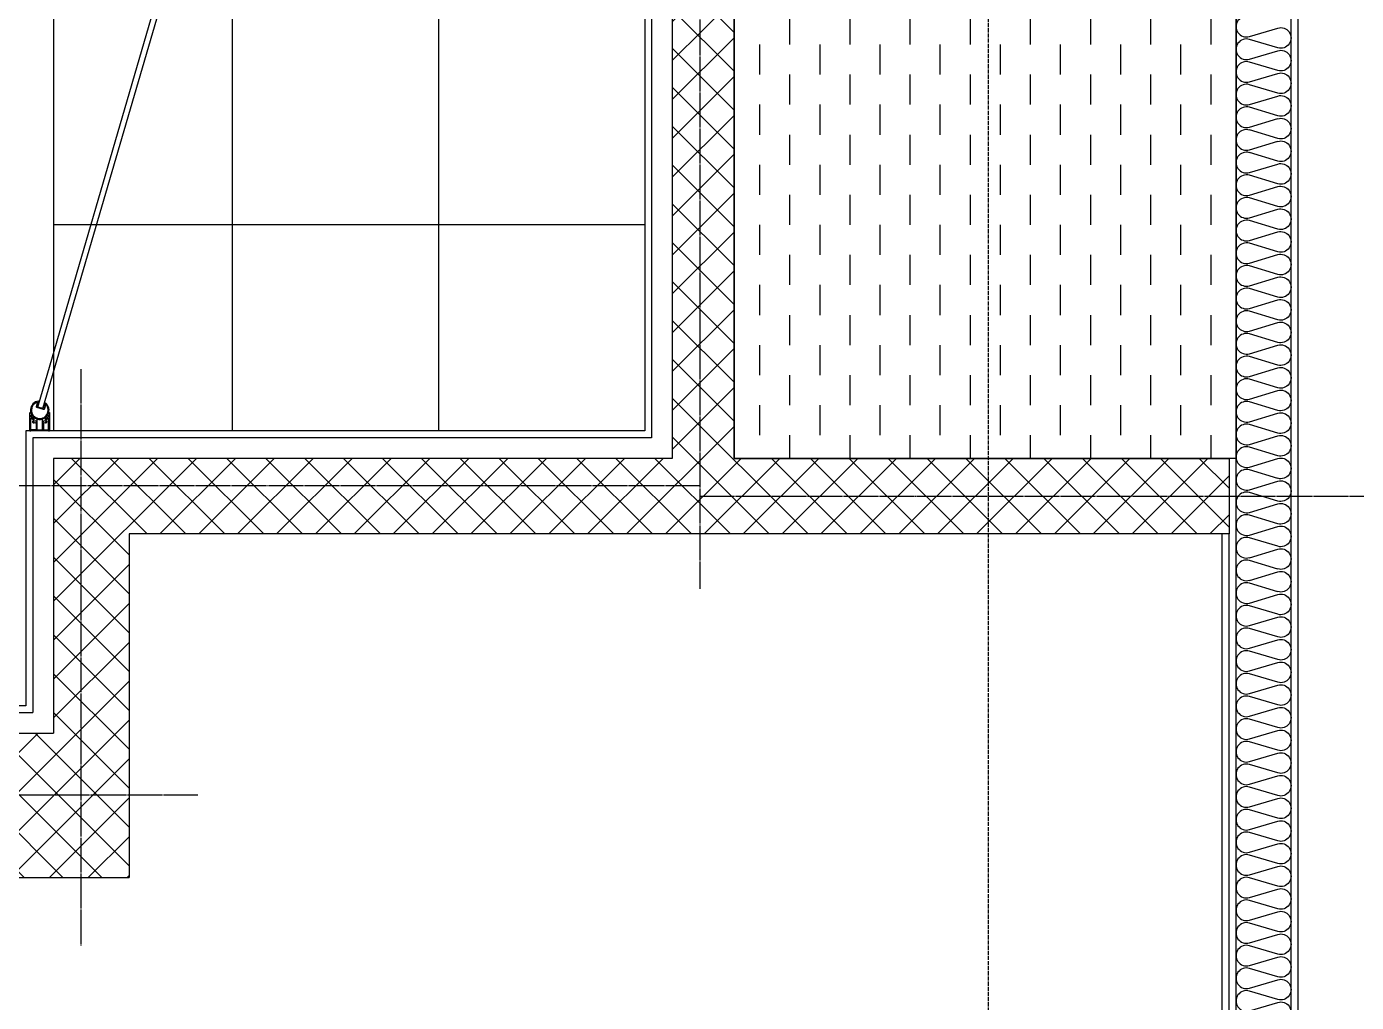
# Model space of a CAD drawing. Header units: millimetres. Extents: x 18456 to 179493, y -203649 to 469211.
# Drawn here: x 107890 to 109825, y 126317 to 127737 of the extents above; entities that cross this region are included whole.
import ezdxf

# ---------------------------------------------------------------- set-up
doc = ezdxf.new("R2010")
doc.units = ezdxf.units.MM
doc.linetypes.add('X-평면도(기본형)$0$CEN', pattern=[52.5, 50, -1, 0.5, -1])
doc.linetypes.add('X-평면도(기본형)$0$HID2', pattern=[7.5, 6, -1.5])
for name, color, linetype, true_color in [('X-평면도(기본형)$0$40HAT', 9, 'Continuous', 0x808080), ('X-평면도(기본형)$0$4GYP', 4, 'Continuous', 0x00ffff), ('X-평면도(기본형)$0$CEN', 1, 'X-평면도(기본형)$0$CEN', 0xff0000), ('X-평면도(기본형)$0$FIN', 9, 'Continuous', 0x808080), ('X-평면도(기본형)$0$FUR', 6, 'Continuous', 0xff00ff), ('X-평면도(기본형)$0$INS', 9, 'Continuous', 0x808080), ('X-평면도(기본형)$0$INSUL', 9, 'Continuous', 0x808080), ('X-평면도(기본형)$0$MC', 7, 'Continuous', 0x7f7fff), ('X-평면도(기본형)$0$TIL', 5, 'Continuous', 0x0000ff), ('X-평면도(기본형)$0$UIS', 7, 'X-평면도(기본형)$0$HID2', 0x000000), ('X-평면도(기본형)$0$W1', 2, 'Continuous', 0xffff00), ('X-평면도(기본형)$0$W2', 3, 'Continuous', 0x00ff00), ('X-평면도(기본형)$0$설비OPEN', 9, 'Continuous', 0x808080)]:
    doc.layers.add(name, color=color, linetype=linetype, true_color=true_color)

# ---------------------------------------------------------------- blocks, each defined once
blk = doc.blocks.new('X-평면도(기본형)$0$A$C019C01BD')
at = {"layer": 'X-평면도(기본형)$0$FUR', "color": 4, "ltscale": 3, "true_color": 0x00ffff}
blk.add_line((483.1, 1200.3), (483.1, 0.3), dxfattribs=at)
at = {"layer": 'X-평면도(기본형)$0$FUR', "color": 8, "true_color": 0x808080}
for p, q in [((498.4, 32.7), (332.9, 600.2)), ((506.1, 34.8), (340.6, 602.3)), ((495, 41.2), (495, 41.2)), ((495.6, 41), (496.4, 39.6)), ((496.4, 39.6), (496.1, 39.5)), ((496.1, 39.5), (496.6, 37.6)), ((504.3, 41.8), (504.4, 43.3)), ((504.7, 41.8), (504.3, 41.8)), ((505.2, 39.9), (504.7, 41.8)), ((504.8, 43.8), (504.8, 43.8)), ((505.4, 37.9), (505.2, 39.9)), ((508, 35.3), (506.3, 41.7)), ((488.9, 26.6), (488.9, 0)), ((489.7, 27.1), (489.4, 27.1)), ((489.7, 22.1), (490.7, 23)), ((494.7, 38.6), (496.4, 32.2)), ((496.6, 37.6), (497.4, 35.8)), ((497.4, 35.8), (496.9, 35.6)), ((496.9, 35.6), (497.6, 33)), ((497.5, 31.6), (507.4, 34.2)), ((498.2, 32.7), (506.3, 34.8)), ((498.4, 32.7), (506.1, 34.8)), ((506, 38), (505.4, 37.9)), ((506.6, 35.5), (506, 38)), ((515.6, 23), (516.5, 22.1)), ((516.8, 27.1), (516.6, 27.1)), ((517.3, 0), (517.3, 26.6)), ((490.2, 18.6), (490.8, 18.6)), ((490.2, 1.6), (490.2, 18.6)), ((497.7, 1.6), (490.2, 1.6)), ((490.2, 0), (490.2, 0.3)), ((490.2, 0.3), (516, 0.3)), ((495.7, 17.9), (494.8, 17)), ((497.7, 11.3), (497.7, 1.6)), ((499, 1.6), (499, 17.5)), ((507.2, 1.6), (499, 1.6)), ((507.2, 17.5), (507.2, 1.6)), ((508.5, 11.3), (508.5, 1.6)), ((508.5, 1.6), (516, 1.6)), ((511.4, 17), (510.5, 17.9)), ((516, 18.6), (515.4, 18.6)), ((516, 1.6), (516, 18.6)), ((516, 0.3), (516, 0)), ((488.9, 0), (490.2, 0)), ((516, 0), (517.3, 0))]:
    blk.add_line(p, q, dxfattribs=at)
at = {"layer": 'X-평면도(기본형)$0$FUR', "color": 8, "true_color": 0x808080, "extrusion": (0, 0, -1)}
for centre, radius, start, end in [((-503.1, 30.4), 13.5, 97.1916, 52.8084), ((-503.1, 30.4), 12.2, 107.0509, 42.9491), ((-494.4, 38.5), 0.3, 42.9491, 165), ((-495.2, 40.7), 0.5, 75, 148.1694), ((-504.9, 43.3), 0.5, 1.8306, 75), ((-506.6, 41.8), 0.3, 345, 107.0509)]:
    blk.add_arc(centre, radius, start, end, dxfattribs=at)
at = {"layer": 'X-평면도(기본형)$0$FUR', "color": 8, "true_color": 0x808080}
for centre, radius, start, end in [((489.4, 26.6), 0.5, 90, 180), ((489.7, 26.6), 0.5, 15.7918, 90), ((503.1, 30.4), 15.7, 211.7785, 238.2215), ((503.1, 30.4), 13.5, 195.7918, 215.5028), ((503.1, 30.4), 14.5, 210.6245, 215.5028), ((491.7, 22.3), 0.5, 215.5028, 35.5028), ((495, 19), 0.5, 54.4972, 234.4972), ((503.1, 30.4), 13.5, 234.4972, 252.3198), ((497.3, 32.4), 0.9, 195, 285), ((498, 33.1), 0.5, 195, 285), ((506.2, 35.3), 0.5, 285, 15), ((503.1, 30.4), 13.5, 287.6802, 305.5028), ((507.2, 35.1), 0.9, 285, 15), ((511.3, 19), 0.5, 305.5028, 125.5028), ((503.1, 30.4), 15.7, 301.7785, 328.2215), ((514.5, 22.3), 0.5, 144.4972, 324.4972), ((503.1, 30.4), 13.5, 324.4972, 344.2082), ((503.1, 30.4), 14.5, 324.4972, 329.3755), ((516.6, 26.6), 0.5, 90, 164.2082), ((516.8, 26.6), 0.5, 0, 90), ((503.1, 30.4), 17, 223.874, 236.1081), ((496, 13.6), 3, 139.9906, 223.9429), ((493.3, 15.8), 0.5, 319.9906, 56.1081), ((494.3, 12), 0.65, 223.9429, 43.9429), ((496, 13.6), 1.7, 316.0571, 223.9429), ((503.1, 30.4), 14.5, 234.4972, 239.3755), ((497.7, 12), 0.65, 136.0571, 270.6985), ((510.2, 13.6), 1.7, 316.0571, 223.9429), ((508.5, 12), 0.65, 269.3015, 43.9429), ((503.1, 30.4), 14.5, 300.6245, 305.5028), ((511.9, 12), 0.65, 136.0571, 316.0571), ((512.9, 15.8), 0.5, 123.8919, 220.0094), ((510.2, 13.6), 3, 316.0571, 40.0094), ((503.1, 30.4), 17, 303.8919, 316.126)]:
    blk.add_arc(centre, radius, start, end, dxfattribs=at)
blk = doc.blocks.new('X-평면도(기본형)$0$BA23502100')
at = {"layer": 'X-평면도(기본형)$0$MC'}
blk.add_lwpolyline([(500, 2350), (1700, 2350), (1700, 1450), (2100, 1450), (2100, 0), (0, 0), (0, 1450), (500, 1450)], close=True, dxfattribs=at)
at = {"layer": 'X-평면도(기본형)$0$TIL'}
for p, q in [((1400, 2350), (1400, 1490)), ((600, 2050), (1700, 2050)), ((600, 1750), (1700, 1750))]:
    blk.add_line(p, q, dxfattribs=at)
at = {"layer": 'X-평면도(기본형)$0$FUR', "linetype": 'ByBlock', "xscale": -1, "rotation": 90.00000000000001}
blk.add_blockref('X-평면도(기본형)$0$A$C019C01BD', (1700.3, 1973.1), dxfattribs=at)
blk = doc.blocks.new('U50 (X-평면도(기본형)$0$ins-l)')
at = {"layer": 'X-평면도(기본형)$0$INSUL', "color": 8, "true_color": 0x808080}
for p, q in [((1582.6, 75.8), (1567.1, 24.2)), ((1603.2, 24.2), (1587.8, 75.8)), ((1623.8, 75.8), (1608.4, 24.2)), ((1644.4, 24.2), (1629, 75.8)), ((1665, 75.8), (1649.6, 24.2)), ((1685.6, 24.2), (1670.2, 75.8)), ((1706.3, 75.8), (1690.8, 24.2)), ((1726.9, 24.2), (1711.4, 75.8)), ((1747.5, 75.8), (1732, 24.2)), ((1768.1, 24.2), (1752.6, 75.8)), ((1788.7, 75.8), (1773.2, 24.2)), ((1809.3, 24.2), (1793.8, 75.8)), ((1829.9, 75.8), (1814.5, 24.2)), ((1850.5, 24.2), (1835.1, 75.8)), ((1871.1, 75.8), (1855.7, 24.2)), ((1891.7, 24.2), (1876.3, 75.8)), ((1912.4, 75.8), (1896.9, 24.2)), ((1933, 24.2), (1917.5, 75.8)), ((1953.6, 75.8), (1938.1, 24.2)), ((1974.2, 24.2), (1958.7, 75.8)), ((1994.8, 75.8), (1979.3, 24.2)), ((2015.4, 24.2), (1999.9, 75.8)), ((2036, 75.8), (2020.6, 24.2)), ((2056.6, 24.2), (2041.2, 75.8)), ((2077.2, 75.8), (2061.8, 24.2)), ((2097.8, 24.2), (2082.4, 75.8)), ((2118.5, 75.8), (2103, 24.2)), ((2139.1, 24.2), (2123.6, 75.8)), ((2159.7, 75.8), (2144.2, 24.2)), ((2180.3, 24.2), (2164.8, 75.8)), ((2200.9, 75.8), (2185.4, 24.2)), ((2221.5, 24.2), (2206, 75.8)), ((2242.1, 75.8), (2226.7, 24.2)), ((2262.7, 24.2), (2247.3, 75.8)), ((2283.3, 75.8), (2267.9, 24.2)), ((2303.9, 24.2), (2288.5, 75.8)), ((2324.6, 75.8), (2309.1, 24.2)), ((2345.2, 24.2), (2329.7, 75.8)), ((2365.8, 75.8), (2350.3, 24.2)), ((2386.4, 24.2), (2370.9, 75.8)), ((2407, 75.8), (2391.5, 24.2)), ((2427.6, 24.2), (2412.1, 75.8)), ((2448.2, 75.8), (2432.8, 24.2)), ((2468.8, 24.2), (2453.4, 75.8)), ((2489.4, 75.8), (2474, 24.2)), ((2510, 24.2), (2494.6, 75.8)), ((2530.7, 75.8), (2515.2, 24.2)), ((2551.3, 24.2), (2535.8, 75.8)), ((2571.9, 75.8), (2556.4, 24.2)), ((2592.5, 24.2), (2577, 75.8)), ((2613.1, 75.8), (2597.6, 24.2)), ((2633.7, 24.2), (2618.2, 75.8)), ((2654.3, 75.8), (2638.9, 24.2)), ((2674.9, 24.2), (2659.5, 75.8)), ((2695.5, 75.8), (2680.1, 24.2)), ((2716.1, 24.2), (2700.7, 75.8)), ((2736.7, 75.8), (2721.3, 24.2)), ((2757.4, 24.2), (2741.9, 75.8)), ((2778, 75.8), (2762.5, 24.2)), ((2798.6, 24.2), (2783.1, 75.8)), ((2819.2, 75.8), (2803.7, 24.2)), ((2839.8, 24.2), (2824.3, 75.8)), ((2860.4, 75.8), (2845, 24.2)), ((2881, 24.2), (2865.6, 75.8)), ((2901.6, 75.8), (2886.2, 24.2)), ((2922.2, 24.2), (2906.8, 75.8)), ((2942.8, 75.8), (2927.4, 24.2)), ((2963.5, 24.2), (2948, 75.8)), ((2984.1, 75.8), (2968.6, 24.2)), ((3004.7, 24.2), (2989.2, 75.8)), ((3025.3, 75.8), (3009.8, 24.2)), ((3045.9, 24.2), (3030.4, 75.8)), ((3066.5, 75.8), (3051, 24.2)), ((3087.1, 24.2), (3071.7, 75.8)), ((3107.7, 75.8), (3092.3, 24.2)), ((3128.3, 24.2), (3112.9, 75.8)), ((3148.9, 75.8), (3133.5, 24.2)), ((3169.6, 24.2), (3154.1, 75.8)), ((3190.2, 75.8), (3174.7, 24.2)), ((3210.8, 24.2), (3195.3, 75.8)), ((3231.4, 75.8), (3215.9, 24.2)), ((3252, 24.2), (3236.5, 75.8)), ((3272.6, 75.8), (3257.1, 24.2)), ((3293.2, 24.2), (3277.8, 75.8)), ((3313.8, 75.8), (3298.4, 24.2)), ((3334.4, 24.2), (3319, 75.8)), ((3355, 75.8), (3339.6, 24.2))]:
    blk.add_line(p, q, dxfattribs=at)
at = {"layer": 'X-평면도(기본형)$0$INSUL', "color": 8, "true_color": 0x808080, "extrusion": (0, 0, -1)}
for centre in [(-1564.6, 81.2), (-1605.8, 81.2), (-1647, 81.2), (-1688.2, 81.2), (-1729.4, 81.2), (-1770.7, 81.2), (-1811.9, 81.2), (-1853.1, 81.2), (-1894.3, 81.2), (-1935.5, 81.2), (-1976.8, 81.2), (-2018, 81.2), (-2059.2, 81.2), (-2100.4, 81.2), (-2141.6, 81.2), (-2182.9, 81.2), (-2224.1, 81.2), (-2265.3, 81.2), (-2306.5, 81.2), (-2347.7, 81.2), (-2389, 81.2), (-2430.2, 81.2), (-2471.4, 81.2), (-2512.6, 81.2), (-2553.8, 81.2), (-2595.1, 81.2), (-2636.3, 81.2), (-2677.5, 81.2), (-2718.7, 81.2), (-2759.9, 81.2), (-2801.2, 81.2), (-2842.4, 81.2), (-2883.6, 81.2), (-2924.8, 81.2), (-2966, 81.2), (-3007.3, 81.2), (-3048.5, 81.2), (-3089.7, 81.2), (-3130.9, 81.2), (-3172.1, 81.2), (-3213.4, 81.2), (-3254.6, 81.2), (-3295.8, 81.2), (-3337, 81.2)]:
    blk.add_arc(centre, 18.8, 343.3008, 196.6992, dxfattribs=at)
at = {"layer": 'X-평면도(기본형)$0$INSUL', "color": 8, "true_color": 0x808080}
for centre in [(1585.2, 18.8), (1626.4, 18.8), (1667.6, 18.8), (1708.8, 18.8), (1750.1, 18.8), (1791.3, 18.8), (1832.5, 18.8), (1873.7, 18.8), (1914.9, 18.8), (1956.2, 18.8), (1997.4, 18.8), (2038.6, 18.8), (2079.8, 18.8), (2121, 18.8), (2162.2, 18.8), (2203.5, 18.8), (2244.7, 18.8), (2285.9, 18.8), (2327.1, 18.8), (2368.3, 18.8), (2409.6, 18.8), (2450.8, 18.8), (2492, 18.8), (2533.2, 18.8), (2574.4, 18.8), (2615.7, 18.8), (2656.9, 18.8), (2698.1, 18.8), (2739.3, 18.8), (2780.5, 18.8), (2821.8, 18.8), (2863, 18.8), (2904.2, 18.8), (2945.4, 18.8), (2986.6, 18.8), (3027.9, 18.8), (3069.1, 18.8), (3110.3, 18.8), (3151.5, 18.8), (3192.7, 18.8), (3234, 18.8), (3275.2, 18.8), (3316.4, 18.8), (3357.6, 18.8)]:
    blk.add_arc(centre, 18.8, 163.3008, 16.6992, dxfattribs=at)

msp = doc.modelspace()

# ---------------------------------------------------------------- hatches: boundary and pattern name
at = {"layer": 'X-평면도(기본형)$0$40HAT'}
h = msp.add_hatch(dxfattribs=at)
h.set_pattern_fill('H3', color=256, scale=40, angle=270, style=0, pattern_type=2)
h.set_pattern_definition([(225, (-274441.592, -71113.462), (28.2842712, -28.2842712), []), (315, (-274441.592, -71113.462), (28.2842712, 28.2842712), [])])
h.paths.add_polyline_path([(106399.6, 128888.9), (106399.6, 128978.9), (108019.6, 128978.9), (108019.6, 128478.9), (108919.6, 128478.9), (108919.6, 127108.9), (109639.6, 127108.9), (109639.6, 126998.9), (108039.6, 126998.9), (108039.6, 126498.9), (107829.6, 126498.9), (107829.6, 126708.9), (107929.6, 126708.9), (107929.6, 127108.9), (108829.6, 127108.9), (108829.6, 128388.9), (107929.6, 128388.9), (107929.6, 128888.9)], flags=0)
at = {"layer": 'X-평면도(기본형)$0$설비OPEN'}
h = msp.add_hatch(dxfattribs=at)
h.set_pattern_fill('DASH', color=256, scale=350, angle=270, style=0, pattern_type=2)
h.set_pattern_definition([(270, (-259112.32, -339495.074), (43.75, -43.75), [43.75, -43.75])])
h.paths.add_polyline_path([(108019.6, 128478.9), (108019.6, 128988.9), (109649.6, 128988.9), (109649.6, 127108.9), (108919.6, 127108.9), (108919.6, 128478.9)], flags=0)

# ---------------------------------------------------------------- linework, layer by layer
at = {"layer": 'X-평면도(기본형)$0$4GYP'}
for p, q in [((109629.6, 125258.9), (109629.6, 126998.9)), ((109639.6, 125258.9), (109639.6, 126998.9))]:
    msp.add_line(p, q, dxfattribs=at)
at = {"layer": 'X-평면도(기본형)$0$CEN'}
for p, q in [((108869.6, 129268.9), (108869.6, 126918.9)), ((107969.6, 127238.9), (107969.6, 126398.9)), ((108869.6, 127068.9), (107800.7, 127068.9)), ((108869.6, 127053.9), (110339.6, 127053.9)), ((108139.6, 126618.9), (106039.6, 126618.9))]:
    msp.add_line(p, q, dxfattribs=at)
at = {"layer": 'X-평면도(기본형)$0$FIN'}
for p, q in [((108799.6, 128358.9), (108799.6, 127138.9)), ((107899.6, 127138.9), (107899.6, 126738.9)), ((108799.6, 127138.9), (107899.6, 127138.9)), ((107819.6, 126738.9), (107899.6, 126738.9))]:
    msp.add_line(p, q, dxfattribs=at)
at = {"layer": 'X-평면도(기본형)$0$INS'}
for p, q in [((109729.6, 125348.9), (109729.6, 129068.9)), ((109649.6, 125268.9), (109649.6, 128988.9))]:
    msp.add_line(p, q, dxfattribs=at)
at = {"layer": 'X-평면도(기본형)$0$UIS'}
msp.add_lwpolyline([(109629.6, 124908.9), (109289.6, 124908.9), (109289.6, 128628.9), (107929.6, 128628.9), (107929.6, 128888.9), (106399.6, 128888.9), (106399.6, 128978.9), (106149.6, 128978.9), (106149.6, 128628.9), (105759.6, 128628.9), (105759.6, 127533.9), (102534.6, 127533.9), (102534.6, 124018.9)], dxfattribs=at)
at = {"layer": 'X-평면도(기본형)$0$W1'}
msp.add_line((109739.6, 129078.9), (109739.6, 125358.9), dxfattribs=at)
at = {"layer": 'X-평면도(기본형)$0$W2'}
for p, q in [((108919.6, 128478.9), (108919.6, 127108.9)), ((108829.6, 128388.9), (108829.6, 127108.9)), ((107929.6, 127108.9), (107929.6, 126708.9)), ((108829.6, 127108.9), (107929.6, 127108.9)), ((108919.6, 127108.9), (109639.6, 127108.9)), ((109639.6, 127108.9), (109639.6, 126998.9)), ((108039.6, 126998.9), (108039.6, 126498.9)), ((109639.6, 126998.9), (108039.6, 126998.9)), ((107829.6, 126708.9), (107929.6, 126708.9)), ((107829.6, 126498.9), (108039.6, 126498.9))]:
    msp.add_line(p, q, dxfattribs=at)
at = {"layer": 'X-평면도(기본형)$0$설비OPEN'}
msp.add_lwpolyline([(108019.6, 128478.9), (108019.6, 128988.9), (109649.6, 128988.9), (109649.6, 127108.9), (108919.6, 127108.9), (108919.6, 128478.9)], close=True, dxfattribs=at)

# ---------------------------------------------------------------- block references
at = {"layer": 'X-평면도(기본형)$0$INSUL', "xscale": -0.7999999999999996, "yscale": 0.7999999999999996, "zscale": 0.7999999999999996, "rotation": 90}
msp.add_blockref('U50 (X-평면도(기본형)$0$ins-l)', (109729.6, 128988.9), dxfattribs=at)
at = {"layer": 'X-평면도(기본형)$0$TIL', "rotation": 270}
msp.add_blockref('X-평면도(기본형)$0$BA23502100', (106439.6, 128848.9), dxfattribs=at)

doc.saveas('drawing.dxf')
